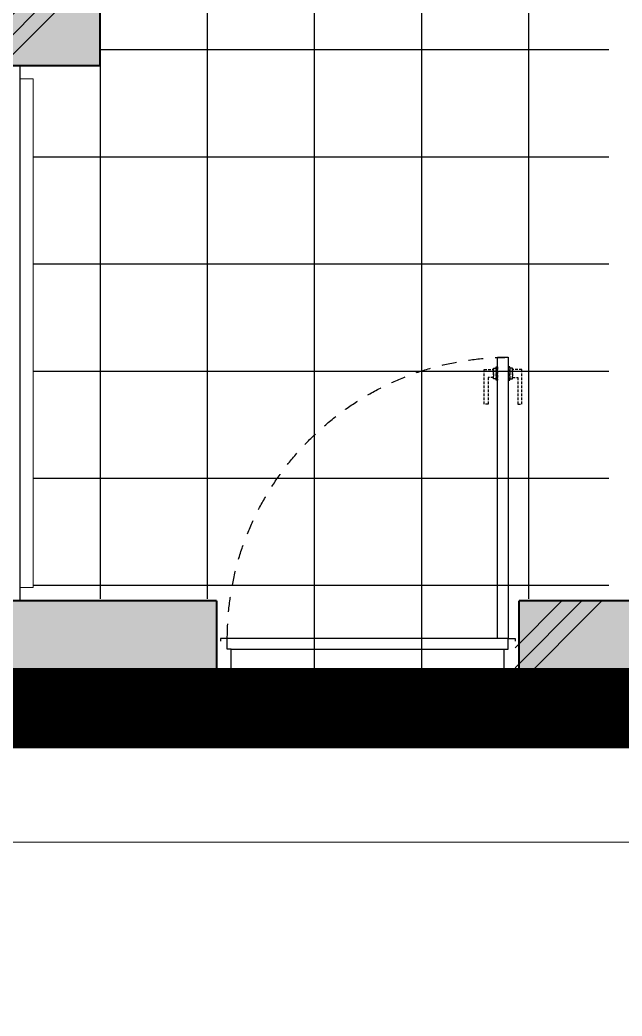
# Model space of a CAD drawing. Header units: millimetres. Extents: x 3546612 to 5615882, y 547008 to 3162891.
# Drawn here: x 5447475 to 5449725, y 2415718 to 2419438 of the extents above; entities that cross this region are included whole.
import ezdxf

# ---------------------------------------------------------------- set-up
doc = ezdxf.new("R2010")
doc.units = ezdxf.units.MM
doc.linetypes.add('XR-평면도$0$DASHEDX2', pattern=[1.5, 1, -0.5])
doc.linetypes.add('XR-평면도$0$HID', pattern=[2, 1.1, -0.9])
for name, color, linetype in [('HEB-Angle joint', 1, 'Continuous'), ('HEB-Area(PC Topping)', 3, 'Continuous'), ('XR-평면도$0$A-CONC-SOLD', 9, 'Continuous'), ('XR-평면도$0$A-ELEV-PATT', 9, 'Continuous')]:
    doc.layers.add(name, color=color, linetype=linetype)
for name, color, linetype, lineweight in [('XR-평면도$0$A-CNTL', 9, 'Continuous', 15), ('XR-평면도$0$A-CONC-LIN1', 9, 'Continuous', 40), ('XR-평면도$0$A-DWXM-DOOR', 9, 'Continuous', 25), ('XR-평면도$0$A-ELEV-LIN3', 9, 'Continuous', 18), ('XR-평면도$0$A-SSXM-STAIR', 9, 'Continuous', 25), ('XR-평면도$0$A-XXXX-HATC', 9, 'Continuous', 18)]:
    doc.layers.add(name, color=color, linetype=linetype, lineweight=lineweight)

# ---------------------------------------------------------------- blocks, each defined once
blk = doc.blocks.new('XR-평면도$0$중심선(210216)')
at = {"layer": 'XR-평면도$0$A-CNTL', "ltscale": 300}
blk.add_lwpolyline([(-10000, 77000), (186000, 77000)], dxfattribs=at)
blk = doc.blocks.new('XR-평면도$0$도어_008')
at = {"layer": 'XR-평면도$0$A-DWXM-DOOR'}
blk.add_lwpolyline([(65, 0), (65, 1050), (25, 1050), (25, 0)], close=True, dxfattribs=at)
at = {"layer": 'XR-평면도$0$A-DWXM-DOOR', "color": 9, "linetype": 'XR-평면도$0$DASHEDX2', "ltscale": 10}
for points in [[(-25, 1005), (10, 1005), (10, 975), (-10, 975), (-10, 875), (-25, 875)], [(20, 1010), (20, 970), (10, 970), (10, 1010)], [(20, 965), (20, 1015), (25, 1015), (25, 965)], [(70, 965), (70, 1015), (65, 1015), (65, 965)], [(70, 1010), (70, 970), (80, 970), (80, 1010)], [(115, 1005), (80, 1005), (80, 975), (100, 975), (100, 875), (115, 875)]]:
    blk.add_lwpolyline(points, close=True, dxfattribs=at)
at = {"layer": 'XR-평면도$0$A-DWXM-DOOR', "color": 0}
for points in [[(0, -260), (0, -270), (25, -270), (25, -230), (40, -230), (40, -40), (25, -40), (25, 0), (0, 0), (0, -10)], [(1100, -260), (1100, -270), (1075, -270), (1075, -230), (1060, -230), (1060, -40), (1075, -40), (1075, 0), (1100, 0), (1100, -10)]]:
    blk.add_lwpolyline(points, dxfattribs=at)
at = {"layer": 'XR-평면도$0$A-DWXM-DOOR', "color": 9}
for points in [[(25, 0), (1075, 0)], [(1060, -40), (40, -40)], [(1060, -230), (40, -230)], [(1075, -270), (25, -270)]]:
    blk.add_lwpolyline(points, dxfattribs=at)
at = {"layer": 'XR-평면도$0$A-DWXM-DOOR', "color": 1, "linetype": 'XR-평면도$0$HID', "ltscale": 50}
blk.add_arc((25, 0), 1050, 0, 90, dxfattribs=at)
blk = doc.blocks.new('XR-평면도$0$CORE_03_06_B2F 3F에서8F (230330)')
at = {"layer": 'XR-평면도$0$A-CONC-SOLD'}
h = blk.add_hatch(dxfattribs=at)
h.set_pattern_fill('CONC', color=256, scale=100, angle=180)
h.set_pattern_definition([(225, (259193, 729020.6), (2121.32, -2121.32), []), (225, (259193, 728945.6), (2121.32, -2121.32), []), (225, (259193, 728870.6), (2121.32, -2121.32), [])])
h.paths.add_polyline_path([(0, 0), (10950, 0), (10950, 10700), (10550, 10700), (10550, 10000), (7300, 10000), (7300, 9550), (7550, 9550), (7550, 9750), (10550, 9750), (10550, 7250), (8850, 7250), (8850, 7000), (10550, 7000), (10550, 400), (7550, 400), (7550, 7000), (7750, 7000), (7750, 7250), (7550, 7250), (7550, 8450), (7300, 8450), (7300, 5550), (6850, 5550), (6850, 5300), (7300, 5300), (7300, 400), (3500, 400), (3500, 900), (3250, 900), (3250, 400), (400, 400), (400, 2700), (3250, 2700), (3250, 2200), (3500, 2200), (3500, 3500), (3250, 3500), (3250, 2950), (400, 2950), (400, 5300), (3250, 5300), (3250, 4700), (3500, 4700), (3500, 5300), (5750, 5300), (5750, 5550), (5300, 5550), (5300, 7900), (5050, 7900), (5050, 5550), (400, 5550), (400, 9100), (1300, 9100), (1300, 9350), (400, 9350), (400, 12000), (2400, 12000), (2400, 9350), (1915, 9350), (1915, 9100), (3550, 9100), (3550, 9350), (2650, 9350), (2650, 12000), (5050, 12000), (5050, 9350), (4150, 9350), (4150, 9100), (5300, 9100), (5300, 12000), (5750, 12000), (5750, 12400), (0, 12400)])
h.paths.add_polyline_path([(6850, 12000), (10550, 12000), (10550, 11800), (10950, 11800), (10950, 12400), (6850, 12400)], flags=17)
at = {"layer": 'XR-평면도$0$A-XXXX-HATC'}
h = blk.add_hatch(color=253, dxfattribs=at)
h.dxf.hatch_style = 1
h.paths.add_polyline_path([(0, 12400), (0, 0), (10950, 0), (10950, 10685), (10550, 10685), (10550, 10000), (7300, 10000), (7300, 9615), (7550, 9615), (7550, 9750), (10550, 9750), (10550, 7250), (8765, 7250), (8765, 7000), (10550, 7000), (10550, 400), (7550, 400), (7550, 7000), (7635, 7000), (7635, 7250), (7550, 7250), (7550, 8485), (7300, 8485), (7300, 5550), (6865, 5550), (6865, 5300), (7300, 5300), (7300, 400), (3500, 400), (3500, 900), (3250, 900), (3250, 400), (400, 400), (400, 2700), (3250, 2700), (3250, 2200), (3500, 2200), (3500, 3475), (3250, 3475), (3250, 2950), (400, 2950), (400, 5300), (3250, 5300), (3250, 4775), (3500, 4775), (3500, 5300), (5735, 5300), (5735, 5550), (400, 5550), (400, 9100), (1285, 9100), (1285, 9350), (400, 9350), (400, 12000), (2400, 12000), (2400, 9350), (1915, 9350), (1915, 9100), (4235, 9100), (4235, 9350), (2650, 9350), (2650, 12000), (5050, 12000), (5050, 9350), (4865, 9350), (4865, 9100), (5300, 9100), (5300, 12000), (5735, 12000), (5735, 12400)])
h.paths.add_polyline_path([(6865, 12000), (6865, 12400), (10950, 12400), (10950, 11815), (10550, 11815), (10550, 12000)])
at = {"layer": 'XR-평면도$0$A-CONC-LIN1'}
for points in [[(5735, 12400), (0, 12400), (0, 0), (10950, 0), (10950, 10685), (10550, 10685)], [(5735, 12400), (5735, 12000)], [(6865, 12000), (6865, 12400), (10950, 12400), (10950, 11815), (10550, 11815)], [(5300, 12000), (5735, 12000)], [(6865, 12000), (10550, 12000)], [(10550, 10000), (7300, 10000), (7300, 9615)]]:
    blk.add_lwpolyline(points, dxfattribs=at)
at = {"layer": 'XR-평면도$0$A-ELEV-LIN3'}
blk.add_lwpolyline([(7600, 11950), (7550, 11950), (7550, 10050), (7600, 10050)], dxfattribs=at)
at = {"layer": 'XR-평면도$0$A-SSXM-STAIR'}
blk.add_line((7600, 10000), (7600, 12000), dxfattribs=at)
at = {"xscale": -1, "rotation": 180}
blk.add_blockref('XR-평면도$0$도어_008', (5750, 12140), dxfattribs=at)

msp = doc.modelspace()

# ---------------------------------------------------------------- linework, layer by layer
at = {"layer": 'HEB-Angle joint', "const_width": 300}
msp.add_lwpolyline([(5410575, 2416867.6), (5410575, 2399798), (5455175, 2399798), (5455175, 2416867.6), (5417075.1, 2416867.6), (5417075.1, 2413367.6), (5415075, 2413367.6), (5415075, 2416867.6), (5410575, 2416867.6)], dxfattribs=at)
at = {"layer": 'HEB-Area(PC Topping)'}
msp.add_lwpolyline([(5362075.1, 2416367.6), (5378125, 2416367.6), (5378125.1, 2416867.6), (5388025.1, 2416867.6), (5388025.1, 2416367.6), (5415075, 2416367.6), (5415075, 2413367.6), (5417075.1, 2413367.6), (5417075.1, 2416367.6), (5444125, 2416367.6), (5444125, 2416867.6), (5455175.1, 2416867.6), (5455175.1, 2349667.6), (5450175.1, 2349667.6), (5450175.1, 2339367.6), (5450175.1, 2338767.6), (5326975, 2338767.6)], dxfattribs=at)
at = {"layer": 'XR-평면도$0$A-ELEV-PATT'}
for p, q in [((5448575, 2423707.6), (5448575, 2416995.2)), ((5448575, 2423707.6), (5448575, 2416995.2)), ((5448575, 2423707.6), (5448575, 2416995.2)), ((5448975, 2423707.6), (5448975, 2416995.2)), ((5448975, 2423707.6), (5448975, 2416995.2)), ((5448975, 2423707.6), (5448975, 2416995.2)), ((5448175, 2423617.6), (5448175, 2417275.2)), ((5448175, 2423617.6), (5448175, 2417275.2)), ((5448175, 2423617.6), (5448175, 2417275.2)), ((5449375, 2423617.6), (5449375, 2417275.2)), ((5449375, 2423617.6), (5449375, 2417275.2)), ((5449375, 2423617.6), (5449375, 2417275.2)), ((5449675, 2419325.2), (5447775, 2419325.2)), ((5449675, 2419325.2), (5447775, 2419325.2)), ((5449675, 2419325.2), (5447775, 2419325.2)), ((5447775, 2419275.2), (5447775, 2417275.2)), ((5447775, 2419275.2), (5447775, 2417275.2)), ((5447775, 2419275.2), (5447775, 2417275.2)), ((5449675, 2418925.2), (5447525, 2418925.2)), ((5449675, 2418925.2), (5447525, 2418925.2)), ((5449675, 2418925.2), (5447525, 2418925.2)), ((5449675, 2418525.2), (5447525, 2418525.2)), ((5449675, 2418525.2), (5447525, 2418525.2)), ((5449675, 2418525.2), (5447525, 2418525.2)), ((5449675, 2418125.2), (5447525, 2418125.2)), ((5449675, 2418125.2), (5447525, 2418125.2)), ((5449675, 2418125.2), (5447525, 2418125.2)), ((5449675, 2417725.2), (5447525, 2417725.2)), ((5449675, 2417725.2), (5447525, 2417725.2)), ((5449675, 2417725.2), (5447525, 2417725.2)), ((5449675, 2417325.2), (5447525, 2417325.2)), ((5449675, 2417325.2), (5447525, 2417325.2)), ((5449675, 2417325.2), (5447525, 2417325.2))]:
    msp.add_line(p, q, dxfattribs=at)

# ---------------------------------------------------------------- block references
at = {"rotation": 180}
msp.add_blockref('XR-평면도$0$CORE_03_06_B2F 3F에서8F (230330)', (5455075, 2429267.6), dxfattribs=at)
msp.add_blockref('XR-평면도$0$CORE_03_06_B2F 3F에서8F (230330)', (5455075, 2429267.6), dxfattribs=at)
msp.add_blockref('XR-평면도$0$CORE_03_06_B2F 3F에서8F (230330)', (5455075, 2429267.6), dxfattribs=at)
at = {"layer": 'XR-평면도$0$A-CNTL'}
msp.add_blockref('XR-평면도$0$중심선(210216)', (5322575, 2339367.6), dxfattribs=at)

doc.saveas('drawing.dxf')
